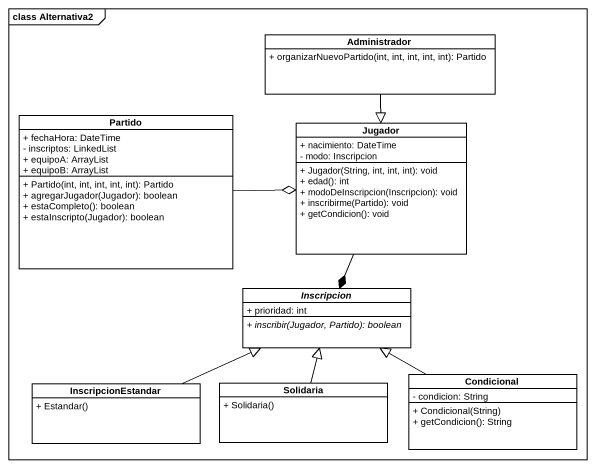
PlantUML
@startuml
mainframe class Alternativa2
hide circle
hide empty members
skinparam classAttributeIconSize 0
class Administrador {
  + organizarNuevoPartido(int, int, int, int, int): Partido
}
class Partido {
  + fechaHora: DateTime
  - inscriptos: LinkedList
  + equipoA: ArrayList
  + equipoB: ArrayList
  + Partido(int, int, int, int, int): Partido
  + agregarJugador(Jugador): boolean
  + estaCompleto(): boolean
  + estaInscripto(Jugador): boolean
}
class Jugador {
  + nacimiento: DateTime
  - modo: Inscripcion
  + Jugador(String, int, int, int): void
  + edad(): int
  + modoDeInscripcion(Inscripcion): void
  + inscribirme(Partido): void
  + getCondicion(): void
}
abstract class Inscripcion {
  + prioridad: int
  {abstract} + inscribir(Jugador, Partido): boolean
}
class Condicional {
  - condicion: String
  + Condicional(String)
  + getCondicion(): String
}
class InscripcionEstandar {
  + Estandar()
}
class Solidaria {
  + Solidaria()
}
Administrador --|> Jugador
Partido -right-o Jugador
Jugador --* Inscripcion
Condicional -left-|> Inscripcion
InscripcionEstandar -right-|> Inscripcion
Solidaria -up-|> Inscripcion
@enduml
